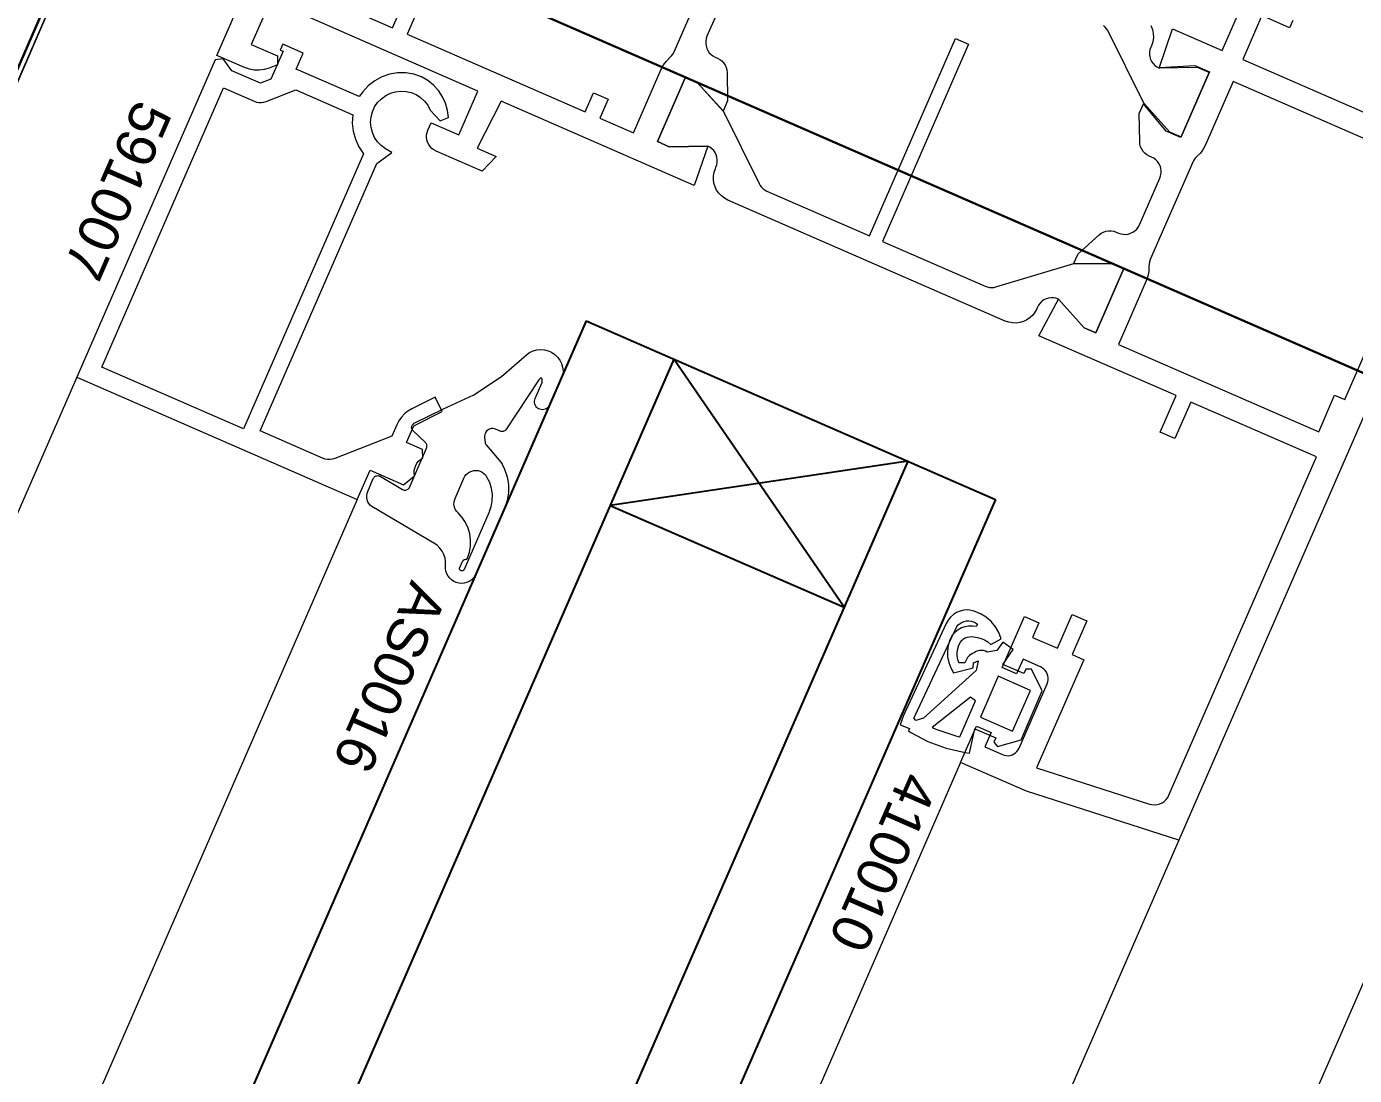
# Model space of a CAD drawing. Header units: millimetres. Extents: x -37281 to 954596, y -59787 to 956680.
# Drawn here: x 869732.8 to 869816.1, y -15136.8 to -15071.1 of the extents above; entities that cross this region are included whole.
import ezdxf

# ---------------------------------------------------------------- set-up
doc = ezdxf.new("R2010")
doc.units = ezdxf.units.MM
doc.header["$MEASUREMENT"] = 0
doc.linetypes.add('Dot & Dashed', pattern=[670.277762, 352.777767, -176.388884, 0, -141.111112])
for name, color, linetype, lineweight in [('0_Pen_No__2', 8, 'Continuous', 15), ('0_Pen_No__5', 7, 'Continuous', 25), ('0_Pen_No__7', 7, 'Continuous', 35), ('0_Pen_No__9', 7, 'Continuous', 13), ('New_A-20-M_Roof_Pen_No__93', 8, 'Continuous', 13), ('New_A-25-M_Curtain_Wall_Pen_No__90', 8, 'Continuous', 20), ('New_A-25-M_Wall_Ext_Pen_No__87', 8, 'Continuous', 20)]:
    doc.layers.add(name, color=color, linetype=linetype, lineweight=lineweight)
for name, color, linetype in [('New_A-20-M_Roof', 7, 'Continuous'), ('New_A-25-M_Curtain_Wall', 7, 'Continuous'), ('New_A-25-M_Wall_Ext', 7, 'Continuous'), ('New_ArchiCAD Windows', 7, 'Continuous')]:
    doc.layers.add(name, color=color, linetype=linetype)
doc.layers.add('New_A-25-M_Curtain_Wall_Pen_No__69', color=7, linetype='Continuous', lineweight=20, true_color=0x606060)
doc.layers.add('New_ArchiCAD Windows_Pen_No__23', color=7, linetype='Continuous', lineweight=30, true_color=0x2a2a2a)
doc.styles.add('GENERATED_STYLE_3', font='')
doc.styles.get('GENERATED_STYLE_3').set_extended_font_data('Arial')

# ---------------------------------------------------------------- blocks, each defined once
blk = doc.blocks.new('Wall_243_2', base_point=(874395.096, -4631.295))
at = {"layer": 'New_A-25-M_Wall_Ext_Pen_No__87', "linetype": 'Continuous', "flags": 128}
for points in [[(874303.431, -4591.325), (866444.974, -22613.267)], [(866536.638, -22653.237), (874395.096, -4631.295)]]:
    blk.add_lwpolyline(points, dxfattribs=at)
blk = doc.blocks.new('Wall_245_2', base_point=(874285.087, -4632.604))
at = {"layer": 'New_A-25-M_Wall_Ext_Pen_No__87', "linetype": 'Continuous', "flags": 128}
blk.add_lwpolyline([(869174.27, -16353.328), (874285.087, -4632.604)], dxfattribs=at)
blk = doc.blocks.new('Triple Window 19_2')
at = {"layer": 'New_ArchiCAD Windows_Pen_No__23', "linetype": 'Continuous'}
for p, q in [((662.5, -190), (662.5, 0)), ((662.5, 0), (725, 0))]:
    blk.add_line(p, q, dxfattribs=at)
blk = doc.blocks.new('Wall_353_2', base_point=(874468.416, -4712.544))
at = {"layer": 'New_ArchiCAD Windows', "color": 251, "linetype": 'Continuous', "lineweight": 20, "true_color": 0x606060, "xscale": -1, "zscale": 1000, "rotation": 66.44041158399281}
blk.add_blockref('Triple Window 19_2', (870003.552, -14451.52), dxfattribs=at)
blk = doc.blocks.new('Morph_2_2', base_point=(864302.5, 0))
at = {"layer": 'New_A-20-M_Roof_Pen_No__93', "linetype": 'Continuous', "flags": 128}
blk.add_lwpolyline([(866367.031, -22792.012), (874315.322, -4564.059)], dxfattribs=at)
blk = doc.blocks.new('Beam_8_2', base_point=(874303.431, -4591.325))
at = {"layer": 'New_A-25-M_Curtain_Wall_Pen_No__69', "linetype": 'Dot & Dashed'}
blk.add_line((874303.431, -4591.325), (866444.972, -22613.266), dxfattribs=at)
at = {"layer": 'New_A-25-M_Curtain_Wall_Pen_No__90', "linetype": 'Continuous'}
blk.add_line((874303.431, -4591.325), (866444.972, -22613.266), dxfattribs=at)

msp = doc.modelspace()

# ---------------------------------------------------------------- linework, layer by layer
at = {"layer": '0_Pen_No__2', "linetype": 'Continuous', "flags": 128}
for points in [[(869836.687, -15049.683), (869805.111, -15122.098), (869795.545, -15119.018), (869791.42, -15117.219)], [(869747.714, -15070.342), (869746.914, -15072.176), (869748.564, -15072.895), (869748.554, -15073.449), (869748.025, -15073.657), (869747.724, -15073.749), (869747.414, -15073.792), (869747.1, -15073.786), (869746.791, -15073.731), (869746.494, -15073.629), (869744.756, -15072.871), (869753.949, -15051.788)], [(869757.207, -15070.337), (869756.688, -15071.528), (869767.871, -15076.405), (869768.39, -15075.213), (869769.307, -15075.613), (869768.787, -15076.804), (869770.896, -15077.724), (869772.634, -15073.736), (869772.777, -15073.466), (869772.958, -15073.22), (869773.174, -15073.004), (869773.279, -15072.899), (869773.367, -15072.779), (869773.437, -15072.647), (869776.099, -15066.54)], [(869748.896, -15068.131), (869755.771, -15071.129), (869756.291, -15069.937)], [(869791.42, -15117.219), (869792.419, -15114.928), (869793.336, -15115.327), (869792.936, -15116.244), (869794.036, -15116.724), (869794.155, -15116.765), (869794.278, -15116.787), (869794.404, -15116.789), (869794.528, -15116.772), (869794.648, -15116.735), (869794.761, -15116.68), (869794.864, -15116.608), (869794.954, -15116.521), (869795.03, -15116.421), (869795.089, -15116.31), (869796.848, -15112.277), (869796.889, -15112.158), (869796.911, -15112.035), (869796.913, -15111.909), (869796.896, -15111.785), (869796.859, -15111.665), (869796.804, -15111.552), (869796.732, -15111.449), (869796.645, -15111.359), (869796.545, -15111.283), (869796.434, -15111.224), (869795.334, -15110.744), (869794.935, -15111.661), (869794.018, -15111.261), (869795.417, -15108.053), (869796.334, -15108.453), (869795.934, -15109.369), (869797.492, -15110.049), (869798.411, -15107.94), (869799.328, -15108.34), (869798.409, -15110.448), (869799.142, -15110.768), (869796.187, -15117.544), (869803.266, -15119.823), (869803.425, -15119.861), (869803.588, -15119.871), (869803.75, -15119.856), (869803.908, -15119.814), (869804.057, -15119.746), (869804.193, -15119.656), (869804.312, -15119.544), (869804.412, -15119.415), (869804.489, -15119.271), (869813.745, -15098.044), (869805.862, -15094.607), (869804.863, -15096.899), (869803.946, -15096.499), (869804.945, -15094.207), (869796.329, -15090.45), (869797.551, -15088.147), (869799.168, -15089.943), (869799.902, -15090.263), (869801.66, -15086.229), (869800.927, -15085.91), (869798.511, -15085.947), (869798.79, -15085.305), (869800.108, -15084.119), (869800.238, -15084.02), (869800.382, -15083.944), (869800.537, -15083.892), (869800.698, -15083.865), (869800.861, -15083.866), (869801.022, -15083.893), (869801.177, -15083.946), (869801.32, -15084.008), (869801.468, -15084.059), (869801.623, -15084.087), (869801.779, -15084.09), (869801.935, -15084.068), (869802.085, -15084.022), (869802.226, -15083.954), (869802.355, -15083.864), (869802.468, -15083.755), (869802.562, -15083.63), (869802.636, -15083.491), (869803.915, -15080.558), (869803.966, -15080.41), (869803.994, -15080.255), (869803.997, -15080.098), (869803.975, -15079.943), (869803.929, -15079.793), (869803.861, -15079.652), (869803.771, -15079.523), (869803.662, -15079.41), (869803.537, -15079.315), (869803.398, -15079.241), (869803.255, -15079.179), (869803.111, -15079.102), (869802.982, -15079.002), (869802.87, -15078.883), (869802.78, -15078.747), (869802.713, -15078.598), (869802.671, -15078.44), (869802.655, -15078.278), (869802.628, -15076.505), (869802.907, -15075.864), (869804.524, -15077.66), (869805.258, -15077.98), (869807.016, -15073.946), (869806.283, -15073.627), (869803.867, -15073.664), (869804.723, -15071.201), (869807.839, -15072.56), (869809.638, -15068.435)], [(869776.782, -15068.727), (869775.503, -15071.66), (869775.452, -15071.808), (869775.425, -15071.963), (869775.422, -15072.12), (869775.443, -15072.275), (869775.489, -15072.425), (869775.558, -15072.566), (869775.648, -15072.695), (869775.757, -15072.808), (869775.882, -15072.902), (869776.02, -15072.976), (869776.163, -15073.039), (869776.307, -15073.116), (869776.437, -15073.216), (869776.548, -15073.335), (869776.638, -15073.471), (869776.706, -15073.62), (869776.748, -15073.777), (869776.764, -15073.94), (869776.791, -15075.712), (869776.511, -15076.354), (869774.894, -15074.558), (869774.161, -15074.238), (869772.402, -15078.271), (869773.136, -15078.591), (869775.552, -15078.554), (869774.696, -15081.017), (869762.596, -15075.741), (869761.075, -15078.678), (869762.272, -15079.2), (869761.392, -15080.125), (869758.506, -15078.867), (869758.367, -15078.793), (869758.242, -15078.698), (869758.133, -15078.585), (869758.043, -15078.457), (869757.975, -15078.316), (869757.929, -15078.166), (869757.907, -15078.01), (869757.91, -15077.853), (869757.938, -15077.699), (869757.989, -15077.55), (869758.189, -15077.092), (869759.93, -15077.851), (869761.13, -15075.102), (869749.03, -15069.825)], [(869803.358, -15070.988), (869803.453, -15071.232), (869803.505, -15071.488), (869803.512, -15071.749), (869803.473, -15072.008), (869803.39, -15072.256), (869803.35, -15072.347), (869803.298, -15072.496), (869803.271, -15072.65), (869803.268, -15072.807), (869803.29, -15072.963), (869803.336, -15073.113), (869803.404, -15073.254), (869803.494, -15073.382), (869803.603, -15073.495), (869803.728, -15073.59), (869803.867, -15073.664), (869803.887, -15073.618), (869806.12, -15073.501), (869807.036, -15073.9), (869805.238, -15078.025), (869804.321, -15077.626), (869802.887, -15075.909), (869802.907, -15075.864), (869800.645, -15071.314), (869800.574, -15071.194), (869800.487, -15071.085), (869800.386, -15070.988)], [(869812.263, -15070.67), (869812.063, -15071.129), (869810.322, -15070.369), (869809.122, -15073.119)], [(869758.754, -15076.98), (869759.278, -15076.767), (869759.221, -15076.312), (869759.095, -15075.871), (869758.904, -15075.455), (869758.651, -15075.072), (869758.343, -15074.732), (869757.986, -15074.444), (869757.59, -15074.213), (869757.107, -15074.048), (869756.604, -15073.965), (869756.093, -15073.965), (869755.59, -15074.049), (869755.108, -15074.214), (869754.659, -15074.457), (869754.256, -15074.769), (869753.909, -15075.144), (869753.671, -15075.449), (869749.727, -15073.73), (869750.167, -15072.721), (869748.884, -15072.162), (869748.724, -15072.529), (869748.907, -15072.608), (869748.148, -15074.35), (869747.49, -15074.609), (869745.699, -15073.828), (869745.153, -15073.088), (869744.636, -15073.146), (869735.963, -15093.037), (869753.562, -15100.712), (869754.362, -15098.878), (869756.47, -15099.798), (869757.158, -15099.231), (869757.136, -15099.069), (869757.14, -15098.906), (869757.171, -15098.745), (869757.227, -15098.592), (869757.308, -15098.45), (869757.411, -15098.323), (869757.533, -15098.214), (869757.672, -15098.127), (869757.653, -15097.586), (869756.644, -15097.146), (869757.104, -15096.093), (869758.891, -15095.204), (869758.446, -15094.308), (869756.984, -15095.035), (869756.744, -15095.177), (869756.525, -15095.35), (869756.333, -15095.552), (869756.171, -15095.779), (869756.042, -15096.027), (869755.728, -15096.747), (869752.164, -15098.146), (869752.012, -15098.192), (869751.855, -15098.214), (869751.696, -15098.21), (869751.54, -15098.181), (869751.39, -15098.128), (869747.47, -15096.419)], [(869809.122, -15073.119), (869822.139, -15078.795)], [(869747.47, -15096.419), (869754.784, -15079.647), (869755.723, -15078.954), (869755.34, -15078.722), (869755.071, -15078.525), (869754.839, -15078.286), (869754.651, -15078.01), (869754.513, -15077.707), (869754.429, -15077.384), (869754.401, -15077.052), (869754.43, -15076.72), (869754.515, -15076.398), (869754.653, -15076.095), (869754.842, -15075.819), (869755.074, -15075.58), (869755.344, -15075.384), (869755.643, -15075.237), (869755.962, -15075.143), (869756.294, -15075.105), (869756.626, -15075.124), (869756.951, -15075.199), (869757.258, -15075.328), (869757.539, -15075.508), (869757.785, -15075.733), (869757.989, -15075.997), (869758.145, -15076.291), (869758.754, -15076.98)]]:
    msp.add_lwpolyline(points, dxfattribs=at)
for points in [[(869791.095, -15071.804), (869791.92, -15072.164), (869786.524, -15084.539), (869792.955, -15087.342), (869793.086, -15087.389), (869793.223, -15087.417), (869793.362, -15087.426), (869793.501, -15087.415), (869793.637, -15087.385), (869798.519, -15085.928), (869800.927, -15085.91), (869801.66, -15086.229), (869799.902, -15090.263), (869799.168, -15089.943), (869797.551, -15088.147), (869797.403, -15088.096), (869797.248, -15088.068), (869797.092, -15088.065), (869796.936, -15088.087), (869796.786, -15088.133), (869796.645, -15088.201), (869796.516, -15088.291), (869796.403, -15088.4), (869796.309, -15088.525), (869796.235, -15088.664), (869796.195, -15088.755), (869796.084, -15088.963), (869795.942, -15089.151), (869795.773, -15089.314), (869795.58, -15089.449), (869795.368, -15089.552), (869795.143, -15089.621), (869794.91, -15089.653), (869794.675, -15089.649), (869794.443, -15089.608), (869794.22, -15089.531), (869776.804, -15081.936), (869776.597, -15081.826), (869776.409, -15081.684), (869776.245, -15081.514), (869776.111, -15081.321), (869776.008, -15081.11), (869775.939, -15080.885), (869775.906, -15080.652), (869775.911, -15080.416), (869775.952, -15080.184), (869776.029, -15079.962), (869776.069, -15079.87), (869776.12, -15079.722), (869776.147, -15079.567), (869776.15, -15079.411), (869776.129, -15079.255), (869776.083, -15079.105), (869776.014, -15078.964), (869775.924, -15078.835), (869775.816, -15078.722), (869775.69, -15078.628), (869775.552, -15078.554), (869773.136, -15078.591), (869772.402, -15078.271), (869774.161, -15074.238), (869774.894, -15074.558), (869776.519, -15076.335), (869778.774, -15080.904), (869778.844, -15081.024), (869778.931, -15081.133), (869779.032, -15081.229), (869779.146, -15081.31), (869779.269, -15081.375), (869785.699, -15084.179)], [(869746.434, -15096.294), (869737.542, -15092.417), (869745.177, -15074.909), (869747.086, -15075.742), (869747.234, -15075.793), (869747.389, -15075.82), (869747.546, -15075.823), (869747.701, -15075.802), (869747.851, -15075.756), (869749.703, -15075.028), (869753.286, -15076.59), (869753.251, -15077.11), (869753.304, -15077.628), (869753.444, -15078.13), (869753.665, -15078.602), (869753.962, -15079.03)], [(869808.523, -15074.494), (869806.784, -15078.482), (869806.642, -15078.752), (869806.461, -15078.997), (869806.245, -15079.214), (869806.14, -15079.319), (869806.051, -15079.439), (869805.982, -15079.571), (869803.319, -15085.677), (869803.27, -15085.818), (869803.242, -15085.964), (869803.236, -15086.113), (869803.225, -15086.418), (869803.168, -15086.718), (869803.067, -15087.006), (869801.328, -15090.994), (869813.886, -15096.47), (869814.885, -15094.178), (869815.527, -15094.458), (869820.723, -15082.541), (869820.082, -15082.262), (869821.081, -15079.97)]]:
    msp.add_lwpolyline(points, close=True, dxfattribs=at)
at = {"layer": '0_Pen_No__5', "linetype": 'Continuous'}
for p, q in [((869767.932, -15089.523), (869645.657, -15369.938)), ((869767.932, -15089.523), (869793.599, -15100.714)), ((869773.432, -15091.921), (869651.157, -15372.336)), ((869784.102, -15107.483), (869773.432, -15091.921)), ((869788.099, -15098.316), (869665.824, -15378.732)), ((869788.099, -15098.316), (869769.435, -15101.087)), ((869793.599, -15100.714), (869671.324, -15381.13)), ((869769.435, -15101.087), (869784.102, -15107.483))]:
    msp.add_line(p, q, dxfattribs=at)
at = {"layer": '0_Pen_No__9', "linetype": 'Continuous'}
for p, q in [((869735.963, -15093.037), (869620.083, -15358.786)), ((869753.562, -15100.712), (869637.683, -15366.461)), ((869791.42, -15117.219), (869675.54, -15382.968)), ((869805.111, -15122.098), (869688.831, -15388.764))]:
    msp.add_line(p, q, dxfattribs=at)
at = {"layer": '0_Pen_No__9', "linetype": 'Continuous', "flags": 128}
for points in [[(869754.468, -15101.166), (869754.369, -15101.077), (869754.286, -15100.973), (869754.221, -15100.857), (869754.177, -15100.731), (869754.154, -15100.6), (869754.154, -15100.467), (869754.175, -15100.335), (869754.218, -15100.209), (869754.569, -15099.405), (869754.593, -15099.36), (869754.624, -15099.32), (869754.661, -15099.286), (869754.704, -15099.259), (869754.751, -15099.24), (869754.8, -15099.228), (869754.851, -15099.225), (869754.901, -15099.23), (869754.95, -15099.244), (869754.995, -15099.266), (869756.41, -15100.096), (869756.456, -15100.118), (869756.504, -15100.132), (869756.555, -15100.138), (869756.605, -15100.135), (869756.655, -15100.123), (869756.701, -15100.103), (869756.744, -15100.076), (869756.781, -15100.042), (869756.813, -15100.002), (869756.837, -15099.958), (869757.912, -15097.492), (869757.927, -15097.449), (869757.935, -15097.404), (869757.937, -15097.358), (869757.931, -15097.312), (869757.918, -15097.268), (869757.899, -15097.227), (869757.874, -15097.189), (869757.844, -15097.155), (869757.068, -15096.417), (869757.035, -15096.38), (869757.009, -15096.337), (869756.989, -15096.291), (869756.978, -15096.242), (869756.975, -15096.192), (869756.981, -15096.142), (869756.994, -15096.094), (869757.016, -15096.049), (869757.045, -15096.008), (869757.08, -15095.972), (869757.121, -15095.943), (869757.166, -15095.921), (869758.98, -15095.042), (869760.867, -15094.153), (869762.611, -15093.01), (869764.181, -15091.637), (869764.377, -15091.5), (869764.594, -15091.399), (869764.825, -15091.336), (869765.063, -15091.313), (869765.301, -15091.331), (869765.533, -15091.39), (869765.752, -15091.487), (869765.951, -15091.621), (869766.124, -15091.786), (869766.266, -15091.978), (869766.373, -15092.192), (869766.442, -15092.421), (869766.471, -15092.659), (869766.46, -15092.898), (869765.637, -15094.788), (869765.597, -15094.861), (869765.547, -15094.926), (869765.486, -15094.982), (869765.417, -15095.027), (869765.342, -15095.061), (869765.262, -15095.081), (869765.18, -15095.088), (869765.097, -15095.082), (869765.017, -15095.062), (869764.941, -15095.029), (869764.872, -15094.984), (869764.811, -15094.928), (869764.76, -15094.863), (869764.721, -15094.79), (869764.694, -15094.712), (869764.68, -15094.631), (869764.68, -15094.548), (869764.693, -15094.467), (869764.72, -15094.389), (869765.143, -15093.415), (869765.161, -15093.371), (869765.171, -15093.324), (869765.173, -15093.276), (869765.168, -15093.228), (869765.155, -15093.182), (869765.135, -15093.138), (869765.108, -15093.099), (869765.066, -15093.118), (869765.027, -15093.144), (869764.993, -15093.176), (869764.964, -15093.213), (869762.875, -15096.351), (869762.824, -15096.416), (869762.757, -15096.442), (869762.712, -15096.456), (869762.665, -15096.463), (869762.618, -15096.462), (869762.571, -15096.454), (869762.527, -15096.438), (869762.243, -15096.315), (869762.161, -15096.287), (869762.075, -15096.274), (869761.987, -15096.276), (869761.902, -15096.294), (869761.821, -15096.326), (869761.747, -15096.371), (869761.681, -15096.429), (869761.627, -15096.497), (869761.585, -15096.573), (869761.557, -15096.656), (869761.544, -15096.742), (869761.547, -15096.829), (869761.581, -15097.14), (869761.59, -15097.184), (869761.604, -15097.225), (869761.625, -15097.265), (869761.651, -15097.3), (869762.579, -15098.389), (869762.621, -15098.445), (869762.654, -15098.507), (869762.795, -15098.819), (869762.964, -15099.292), (869763.052, -15099.786), (869763.056, -15100.288), (869762.976, -15100.784), (869762.815, -15101.259), (869761.018, -15105.381), (869760.939, -15105.527), (869760.837, -15105.658), (869760.715, -15105.77), (869760.576, -15105.861), (869760.424, -15105.927), (869760.263, -15105.968), (869760.098, -15105.981), (869759.933, -15105.967), (869759.772, -15105.925), (869759.62, -15105.858), (869759.482, -15105.766), (869759.361, -15105.653), (869759.26, -15105.521), (869759.182, -15105.375), (869759.129, -15105.218), (869759.104, -15105.054), (869759.105, -15104.888), (869759.108, -15104.645), (869759.072, -15104.405), (869758.998, -15104.174), (869758.887, -15103.958), (869758.743, -15103.763), (869758.569, -15103.593), (869758.37, -15103.454)], [(869760.254, -15099.375), (869760.319, -15099.256), (869760.402, -15099.15), (869760.502, -15099.059), (869760.617, -15098.986), (869760.741, -15098.934), (869760.873, -15098.903), (869761.008, -15098.895), (869761.142, -15098.91), (869761.272, -15098.947), (869761.394, -15099.006), (869761.505, -15099.084), (869761.6, -15099.18), (869761.678, -15099.29), (869761.849, -15099.643), (869761.963, -15100.018), (869762.017, -15100.406), (869762.01, -15100.798), (869761.941, -15101.184), (869761.813, -15101.555), (869760.264, -15105.107), (869760.253, -15105.129), (869760.237, -15105.148), (869760.219, -15105.165), (869760.198, -15105.179), (869760.176, -15105.189), (869760.152, -15105.195), (869760.127, -15105.197), (869760.102, -15105.195), (869760.078, -15105.189), (869760.056, -15105.179), (869760.035, -15105.165), (869760.017, -15105.149), (869760.001, -15105.129), (869759.99, -15105.107), (869759.981, -15105.084), (869759.977, -15105.06), (869759.977, -15105.035), (869759.981, -15105.01), (869759.989, -15104.987), (869760.136, -15104.65), (869760.158, -15104.61), (869760.185, -15104.573), (869760.218, -15104.54), (869760.256, -15104.514), (869760.297, -15104.493), (869760.341, -15104.479), (869760.386, -15104.471), (869760.432, -15104.471), (869760.469, -15104.391), (869760.596, -15104.028), (869760.665, -15103.65), (869760.675, -15103.265), (869760.626, -15102.884), (869760.519, -15102.514), (869760.357, -15102.166), (869760.143, -15101.846), (869759.883, -15101.563), (869759.8, -15101.472), (869759.731, -15101.37), (869759.679, -15101.259), (869759.645, -15101.141), (869759.629, -15101.019), (869759.633, -15100.896), (869759.655, -15100.775), (869759.695, -15100.658)], [(869790.51, -15108.495), (869787.845, -15114.264), (869787.627, -15114.849), (869788.208, -15115.079), (869788.138, -15115.239), (869788.287, -15115.33), (869789.366, -15115.896), (869790.509, -15116.317), (869791.697, -15116.587), (869791.977, -15116.631), (869792.309, -15115.098), (869793.622, -15115.671), (869793.503, -15115.946), (869793.742, -15116.217), (869795.209, -15115.785), (869796.544, -15112.723), (869795.863, -15111.353), (869795.501, -15111.362), (869795.381, -15111.638), (869794.067, -15111.065), (869794.719, -15110.131), (869794.066, -15109.669), (869793.699, -15110.194), (869793.08, -15110.286), (869792.972, -15110.234), (869792.857, -15110.2), (869792.738, -15110.184), (869792.618, -15110.188), (869792.501, -15110.211), (869792.388, -15110.253), (869792.284, -15110.313), (869792.126, -15110.398), (869791.983, -15110.508), (869791.86, -15110.64), (869791.761, -15110.79), (869791.687, -15110.955), (869791.314, -15110.965), (869791.241, -15110.751), (869791.203, -15110.528), (869791.201, -15110.302), (869791.234, -15110.078), (869791.302, -15109.862), (869791.403, -15109.659), (869791.489, -15109.555), (869791.592, -15109.468), (869791.708, -15109.399), (869791.834, -15109.351), (869791.967, -15109.325), (869792.102, -15109.323), (869792.235, -15109.344), (869792.472, -15109.369), (869792.703, -15109.43), (869792.922, -15109.525), (869793.125, -15109.651), (869793.306, -15109.805), (869793.954, -15109.463), (869793.814, -15109.067), (869793.608, -15108.702), (869793.342, -15108.377), (869793.025, -15108.102), (869792.665, -15107.885), (869792.274, -15107.734), (869791.862, -15107.651), (869791.622, -15107.667), (869791.388, -15107.722), (869791.166, -15107.815), (869790.962, -15107.942), (869790.782, -15108.101), (869790.63, -15108.287)], [(869788.563, -15114.274), (869791.174, -15108.689), (869791.272, -15108.58), (869791.385, -15108.489), (869791.511, -15108.417), (869791.648, -15108.366), (869791.791, -15108.339), (869791.936, -15108.334), (869792.081, -15108.353), (869792.22, -15108.395), (869792.351, -15108.459), (869792.47, -15108.543), (869792.395, -15108.696), (869792.16, -15108.659), (869791.923, -15108.66), (869791.689, -15108.699), (869791.464, -15108.777), (869791.256, -15108.89), (869791.068, -15109.035), (869790.907, -15109.209), (869790.748, -15109.531), (869790.643, -15109.874), (869790.595, -15110.23), (869790.605, -15110.589), (869790.673, -15110.941), (869790.797, -15111.278), (869790.973, -15111.59), (869792.209, -15111.287), (869792.23, -15110.974), (869792.518, -15110.848), (869792.402, -15111.436), (869789.1, -15114.426), (869788.601, -15114.58), (869788.48, -15114.439)], [(869792.659, -15114.378), (869794.676, -15115.257), (869795.795, -15112.691), (869793.778, -15111.811)], [(869791.237, -15115.579), (869791.359, -15115.608), (869792.344, -15113.35), (869792.036, -15113.113), (869789.623, -15115.028), (869789.855, -15115.127)]]:
    msp.add_lwpolyline(points, close=True, dxfattribs=at)

# ---------------------------------------------------------------- block references
at = {"layer": 'New_A-20-M_Roof', "linetype": 'Continuous', "lineweight": 0}
msp.add_blockref('Morph_2_2', (864302.5, 0), dxfattribs=at)
at = {"layer": 'New_A-25-M_Curtain_Wall', "color": 8, "lineweight": 20}
msp.add_blockref('Beam_8_2', (874303.431, -4591.325), dxfattribs=at)
at = {"layer": 'New_A-25-M_Wall_Ext', "color": 250, "lineweight": 50, "true_color": 0x2a2a2a}
for name, p in [('Wall_245_2', (874285.087, -4632.604)), ('Wall_353_2', (874468.416, -4712.544)), ('Wall_243_2', (874395.096, -4631.295))]:
    msp.add_blockref(name, p, dxfattribs=at)

# ---------------------------------------------------------------- texts
at = {"layer": '0_Pen_No__7', "linetype": 'Continuous', "char_height": 2.5, "attachment_point": 7, "rotation": 246.44041, "style": 'GENERATED_STYLE_3'}
for s, insert in [('\\A1;{\\fArial|b0|i0|c0|p34;591007}', (869739.666, -15075.509)), ('\\A1;{\\fArial|b0|i0|c0|p34;AS0016}', (869756.94, -15105.696)), ('\\A1;{\\fArial|b0|i0|c0|p34;410010}', (869787.73, -15117.636))]:
    msp.add_mtext(s, dxfattribs=dict(at, insert=insert))

doc.saveas('drawing.dxf')
